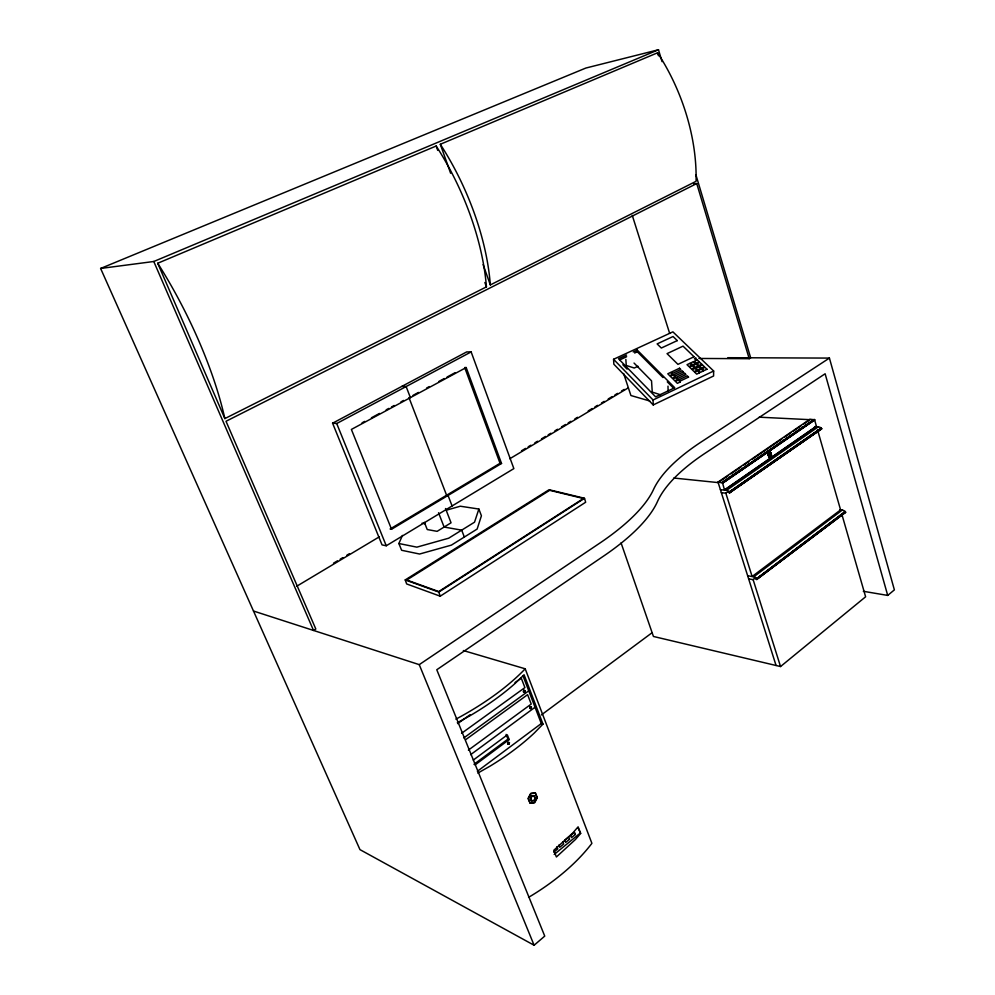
<?xml version="1.0" encoding="UTF-8"?>
<svg xmlns="http://www.w3.org/2000/svg" width="995" height="995" viewBox="0 0 995 995"><rect width="100%" height="100%" fill="white"/><g stroke="black" fill="none" stroke-linecap="round" stroke-linejoin="round"><path stroke-width="1.49" d="M713.651 371.011L713.589 375.986L653.217 404.94L613.853 364.22L613.567 359.282L672.894 331.857L713.651 371.011L653.068 399.99L653.217 404.94M770.54 452.65L769.458 451.481L770.254 452.252L769.471 452.638L769.458 454.653M770.603 452.912L770.951 455.959M768.289 452.489L767.717 453.795L768.414 451.867M768.152 453.832L768.152 454.578C768.725 457.327 766.846 452.439 768.14 452.352M768.836 456.17L768.289 453.048M767.841 454.603L769.956 457.588L768.538 456.668M771.361 456.083L771.088 453.708M718.004 482.09L722.519 482.886L724.534 490.075L816.46 426.42L814.594 419.828L809.967 419.206L718.004 482.09L776.063 665.493M768.376 453.123L768.401 452.389M769.309 453.011L769.62 455.785M769.011 456.668L769.732 457.613M770.118 454.006L770.677 455.884L770.155 452.625L770.565 455.474M771.237 456.73L771.448 455.685M768.103 451.817L770.068 451.979M770.503 453.757L770.963 455.237M529.9 708.34L530.347 706.823M530.82 708.602L531.268 707.072M508.296 742.369L507.836 743.924L509.03 744.235L509.49 742.693L508.047 742.282L507.587 743.837L508.781 744.148L509.241 742.593M523.557 691.873L524.017 690.343M524.489 692.147L524.95 690.617M445.922 510.311L460.312 506.219L478.869 509.042L474.528 522.188L448.67 538.208L416.855 547.15L398.883 543.519L402.453 535.422M771.361 456.158L769.956 457.426M768.488 452.501L768.625 451.879M769.521 453.061L769.869 452.414M768.861 456.68L768.09 454.591M768.687 452.028L769.483 451.494L768.774 451.705M841.882 514.403L865.613 596.789L780.54 666.55L753.128 579.662L753.737 578.941A3.968 2.301 52.1 0 1 756.449 579.413L757.145 579.388L756.61 578.344A5.249 3.047 52.2 0 0 753.787 576.801L747.655 575.744M817.467 429.653L840.588 509.9L752.133 576.515L725.84 493.184L726.736 492.301A4.353 2.624 54.5 0 1 728.8 492.525L729.832 492.736L729.36 491.679A5.597 3.371 54.5 0 0 726.549 490.361L720.417 489.677M769.346 451.63L768.289 451.966M839.768 509.801L842.255 510.087A4.975 3.209 50.9 0 1 845.078 511.442L845.576 512.363L844.854 512.5A3.756 2.425 50.9 0 0 844.108 512.126M814.569 426.644L818.3 426.843A5.298 3.545 53.7 0 1 821.124 428.012L821.559 429.019L820.514 428.857M580.645 833.437L575.421 839.506L556.392 856.981L553.767 850.315L572.871 832.89L578.107 826.833L580.645 833.437L578.07 827.927M770.901 453.683L770.553 453.011M771.386 456.531L770.752 456.892M457.339 722.693L470.013 715.728A157.72 64.103 -23.6 0 0 515.136 683.416L524.079 674.772L542.984 724.111L534.29 733.016A155.829 68.444 -24.1 0 1 490.212 766.05L477.787 773.103M662.061 61.653L658.491 49.75L585.856 68.046L100.619 268.451L359.966 849.63L534.104 945.25L544.738 936.108L436.78 669.747L602.074 557.113A181.587 63.431 -20.9 0 0 657.471 501.555A202.706 75.496 -15 0 1 706.674 452.215L825.129 373.772L887.714 595.42L894.381 589.873L829.42 358.088L727.818 357.702M553.817 852.143L557.785 848.897L556.914 846.683M554.203 854.469L580.097 833.201M756.946 578.754L845.389 511.828M757.046 578.941L845.489 512.015M845.539 512.189L756.598 579.525L845.576 512.437M753.787 576.801L842.255 510.087M756.76 578.505L845.141 511.517M756.896 578.667L845.277 511.666M477.364 771.299L541.292 723.539L542.984 724.111M509.191 739.559L507.947 739.111L473.993 764.309L475.212 764.807L509.191 739.559L507.338 734.87L473.297 760.056M541.404 714.907L652.135 632.683M470.623 754.67L535.049 707.246M468.384 750.118L531.218 704.074L527.611 694.672L465.735 739.633M463.832 737.917L528.755 690.828M461.568 733.315L524.9 687.595L521.256 678.117L515.012 682.582M457.65 723.639L470.113 714.708M729.509 491.828L821.198 428.074M729.571 491.903L821.261 428.136M729.683 492.065L821.385 428.285M729.783 492.239L821.522 428.534M729.845 492.413L821.559 428.621M729.335 492.836L821.596 428.783M729.621 492.861L821.609 428.944M724.721 489.739L816.46 426.183M726.537 490.348L818.3 426.843M722.171 482.563L814.271 419.504M722.457 482.799L814.42 419.616M722.519 482.886L814.482 419.679M722.631 483.048L814.594 419.828M722.668 483.147L814.681 420.002M728.39 475.61L718.166 482.6L673.839 478.035M730.939 473.856L741.151 466.866M743.713 465.125L748.812 461.63M752.643 459.006L782.02 438.907M784.57 437.166L790.963 432.8M793.512 431.046L801.174 425.81M803.724 424.057L810.117 419.691L759.235 417.179M722.009 482.5L814.196 419.455M253.489 611.029L419.243 664.635L597.659 544.551A182.11 62.113 -20.9 0 0 653.479 489.577A203.353 73.978 -15.1 0 1 703.042 440.76L829.42 358.088M440.225 596.192L585.657 502.239L584.513 498.284L549.078 489.727L405.226 579.923L406.644 583.941L440.225 596.192L438.795 592.062L405.226 579.923M438.795 592.062L584.513 498.284M698.913 358.461L749.21 358.697L750.665 357.79L695.891 174.747M386.259 545.77L513.855 468.608L471.145 351.919L466.692 351.919L332.591 423.198L382.043 544.899L386.259 545.77L336.708 423.522L332.591 423.198M500.037 463.297L390.127 528.992L391.545 529.253L501.53 463.459L466.182 367.553L464.702 367.528L500.037 463.297L501.53 463.459M333.499 563.195L337.504 560.807M340.166 559.215L342.84 557.61M346.845 555.222L349.506 553.63M521.529 450.785L525.534 448.397M528.208 446.805L530.87 445.213M534.875 442.812L537.536 441.22M541.541 438.832L545.534 436.432M548.208 434.84L550.869 433.248M554.874 430.86L557.536 429.268M561.541 426.867L565.546 424.479M568.207 422.887L570.881 421.295M574.874 418.895L577.548 417.303M588.207 410.923L592.212 408.535M594.886 406.943L597.547 405.351M601.552 402.95L604.214 401.358M608.219 398.97L612.211 396.57M614.885 394.978L617.547 393.386M621.552 390.998L624.213 389.406M296.784 586.204L379.331 536.815M509.813 458.745L628.305 387.851M466.182 367.553L351.384 429.442L391.545 529.253M362.056 422.825L364.742 421.382M371.433 417.776L379.481 413.447M386.172 409.828L388.858 408.385M391.532 406.943L394.219 405.5M400.923 401.893L403.597 400.45M413.037 395.363L418.472 392.428M426.631 388.038L429.355 386.57M438.87 381.446L444.305 378.523M447.029 377.055L455.188 372.652M336.708 423.522L471.145 351.919M224.858 418.596L486.431 286.883A170.095 83.941 65.1 0 0 436.171 146.016L157.72 263.252L224.858 418.596A191.5 63.668 62.8 0 0 157.72 263.252M490.336 284.918L696.065 181.314A152.956 95.346 67.8 0 0 657.558 52.797L440.312 144.275A169.772 84.189 65.1 0 1 490.336 284.918L483.11 264.608M749.21 358.697L696.736 183.54L226.014 421.271L315.813 629.014L313.524 630.444L153.777 261.498L100.619 268.451M638.006 366.26L634.25 368.026L626.265 365.463L625.843 359.431M626.551 355.053L618.529 358.772L655.63 396.843L674.734 387.714L637.248 350.103L633.243 351.969M619.96 359.804L626.639 356.707M634.648 353.001L637.31 351.757L637.248 350.103M153.777 261.498L658.491 49.75M769.695 452.402L770.715 452.663M693.689 183.951L696.736 183.54M529.837 803.04L534.278 802.542L536.914 797.492L535.123 792.915L530.683 793.388L528.034 798.45L529.39 801.895M533.469 800.477L531.243 800.726L530.347 798.425L531.666 795.9L533.892 795.664L534.788 797.953M401.831 386.396L406.134 386.545L410.4 397.627L408.957 397.565L446.593 495.249L448.048 495.448L452.091 505.957M721.363 492.687L725.84 493.184M863.312 591.291L887.714 595.42M748.65 578.879L753.128 579.662M422.079 523.171L425.101 523.706M771.088 455.237L770.889 453.683M769.968 457.601L771.535 456.17L771.274 453.969M770.926 456.904L769.645 455.747M780.54 666.55L653.429 636.464L621.067 542.897M649.785 400.997L630.917 395.525L623.629 373.511M463.371 650.556L525.198 668.802L591.901 843.337A151.165 78.617 -25.4 0 1 528.594 897.341M660.469 394.766L652.247 392.092L651.538 380.849L634.039 363.051M770.627 456.842L769.881 456.207M637.31 351.757L662.993 377.553M667.272 381.856L673.69 388.299M622.858 364.767L627.086 369.12M613.567 359.282L653.068 399.99M770.54 452.601L771.237 453.471M768.886 456.083L769.172 456.817M770.466 452.315L771.063 453.459M419.243 664.635L534.104 945.25M398.883 543.519L401.607 550.272L419.591 554.028L451.369 545.136L477.14 529.054L481.418 515.783L478.869 509.042M506.107 734.409L507.947 739.111M424.405 522.363L427.228 529.539L437.128 531.342L451.046 522.798L445.524 508.52M558.891 845.066L559.75 847.28L563.692 844.046L562.822 841.845M438.546 512.736L444.106 527.051L461.68 530.148L464.342 537.039M522.935 675.642L541.292 723.539M769.794 455.797L769.309 454.64M770.814 452.949L771.013 453.745M436.171 146.016L437.725 150.369M484.876 282.518L486.431 286.883M440.312 144.275L450.623 173.267M632.273 215.393L669.635 333.313M657.558 52.797L658.454 55.757M771.274 454.504L771.374 455.324M768.277 453.807L768.364 454.615M667.993 386.147L668.093 391.122M525.198 668.802A157.857 63.779 -23.6 0 1 455.884 719.161M530.111 706.736L529.651 708.266L531.069 708.676L531.517 707.159L530.111 706.736M523.768 690.269L523.32 691.799L524.738 692.221L525.186 690.692L523.768 690.269M532.089 796.075L530.77 798.599L531.666 800.9L533.892 800.652L535.21 798.127L534.303 795.838L532.089 796.075M537.337 797.667L534.701 802.729L530.26 803.214L528.444 798.624L531.094 793.562L535.546 793.09L537.337 797.667M569.55 839.233L565.645 842.442L564.787 840.24L568.705 837.031L569.55 839.233M575.384 834.457L571.503 837.641L570.657 835.439L574.538 832.255L575.384 834.457M583.443 498.495L438.758 591.552L406.756 580.01L549.675 490.324L583.443 498.495M688.528 377.08L680.518 380.898L679.237 379.63L687.246 375.812L688.528 377.08M680.219 381.993L677.384 383.349L675.443 381.421L678.291 380.078L680.219 381.993M699.51 372.802L696.699 374.132L694.746 372.242L697.557 370.899L699.51 372.802M703.241 371.011L700.443 372.354L698.49 370.451L701.288 369.12L703.241 371.011M706.972 369.232L704.174 370.575L702.221 368.672L705.02 367.342L706.972 369.232M683.378 372.006L675.381 375.799L674.112 374.53L682.097 370.749L683.378 372.006M675.083 376.881L672.247 378.237L670.332 376.321L673.167 374.978L675.083 376.881M694.323 367.752L691.513 369.083L689.585 367.192L692.383 365.874L694.323 367.752M698.055 365.986L695.256 367.304L693.316 365.426L696.114 364.108L698.055 365.986M701.774 364.22L698.975 365.538L697.047 363.66L699.833 362.342L701.774 364.22M675.717 377.528L672.881 378.871L674.809 380.786L677.645 379.431L675.717 377.528M684.659 373.274L676.662 377.08L677.943 378.349L685.953 374.543L684.659 373.274M694.97 368.386L692.159 369.717L694.1 371.608L696.91 370.264L694.97 368.386M698.701 366.608L695.903 367.939L697.843 369.829L700.642 368.498L698.701 366.608M702.42 364.842L699.634 366.16L701.575 368.05L704.373 366.72L702.42 364.842M695.791 358.113L694.398 358.772L695.928 359.245L695.791 358.113M670.618 372.453L667.794 373.784L669.697 375.687L672.533 374.344L670.618 372.453M679.535 368.225L671.563 372.006L672.831 373.274L680.816 369.493L679.535 368.225M689.809 363.374L687.023 364.692L688.938 366.57L691.736 365.24L689.809 363.374M693.54 361.608L690.741 362.926L692.669 364.804L695.468 363.474L693.54 361.608M697.246 359.854L694.46 361.173L696.4 363.038L699.186 361.72L697.246 359.854M694.037 356.757L677.943 364.357L667.036 353.635L683.043 346.148L694.037 356.757M677.284 340.601L661.327 348.026L657.123 343.897L673.055 336.509L677.284 340.601"/></g></svg>
